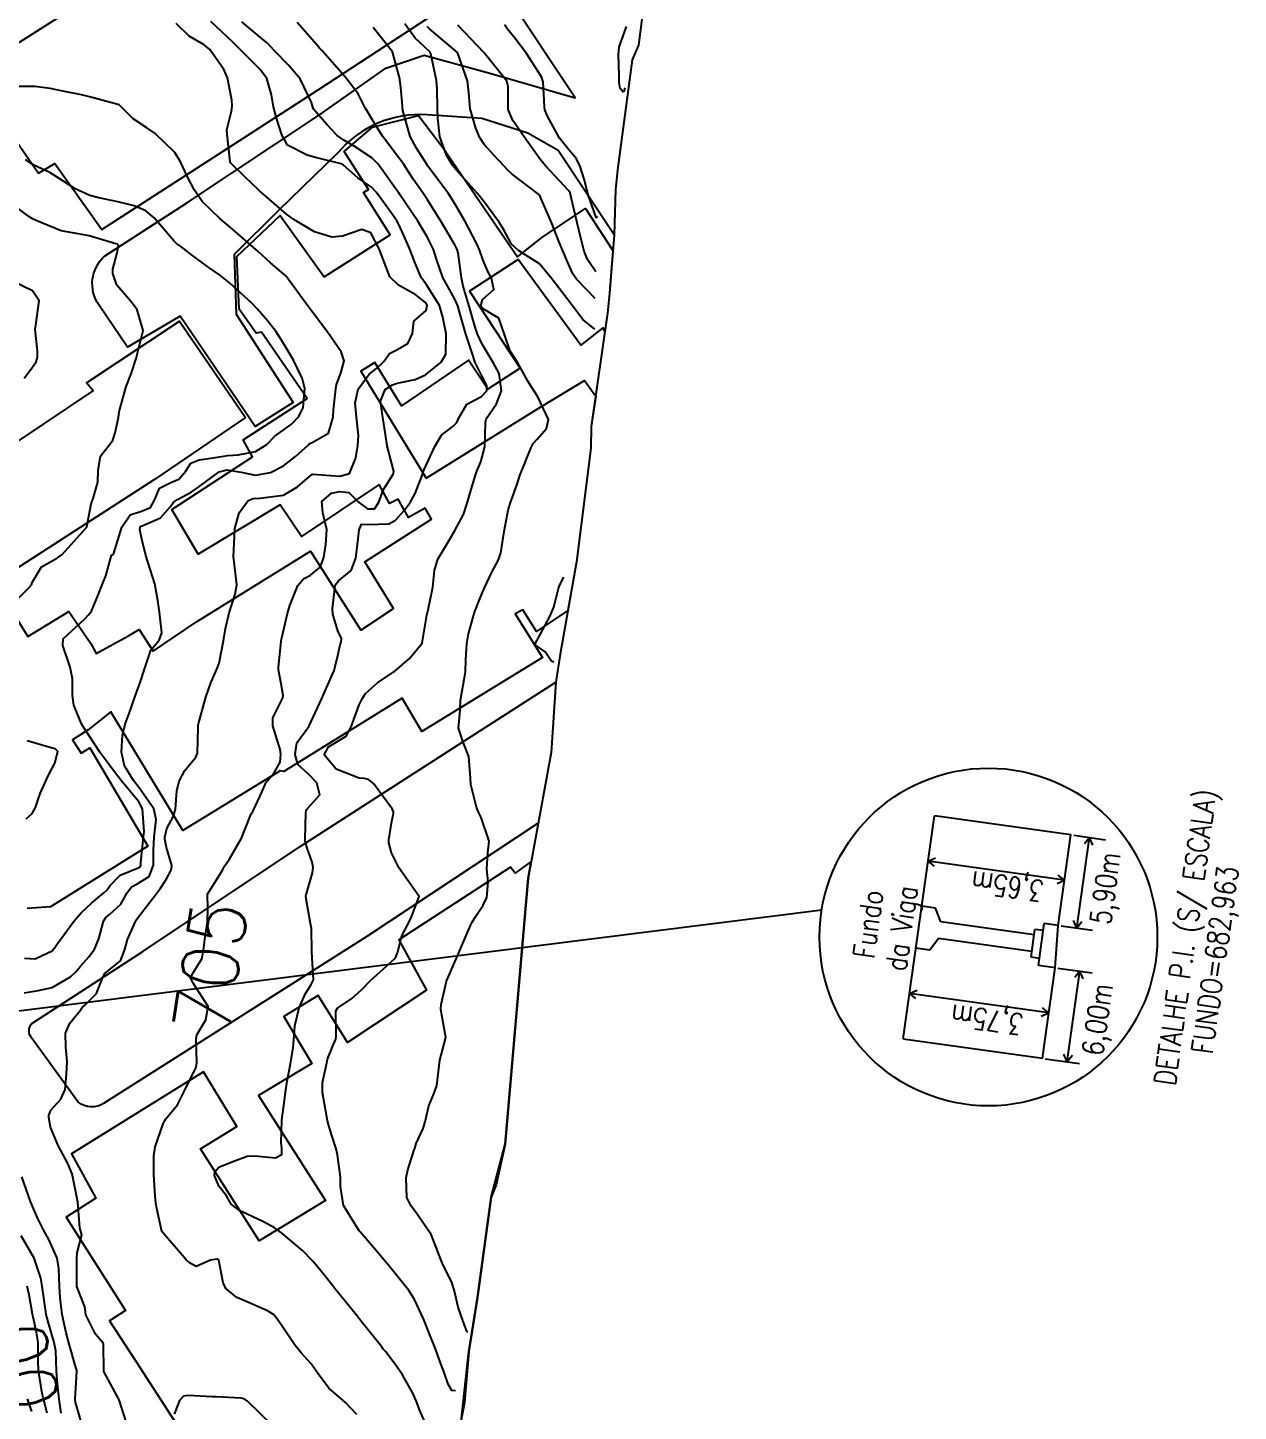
# Model space of a CAD drawing. Header units: metres. Extents: x 292545 to 299085, y 7450245 to 7463078.
# Drawn here: x 297222.2 to 297308.2, y 7453260 to 7453358.4 of the extents above; entities that cross this region are included whole.
import ezdxf
from ezdxf.enums import TextEntityAlignment as Align

# ---------------------------------------------------------------- set-up
doc = ezdxf.new("R2010")
doc.units = ezdxf.units.M
doc.linetypes.add('CONTINUO', pattern=[0])
for name, color, linetype in [('Area', 45, 'Continuous'), ('Cotas', 45, 'Continuous'), ('Curvas de Nivel 1m', 11, 'Continuous'), ('Curvas de Nivel 5m', 15, 'Continuous'), ('Edificações', 30, 'Continuous'), ('TEXTO', 45, 'Continuous'), ('Vias Primárias', 230, 'Continuous')]:
    doc.layers.add(name, color=color, linetype=linetype)
doc.styles.add('ROMANS', font='romans', dxfattribs={"height": 0.2})
doc.styles.add('Style-STANDARD', font='STANDARD.shx')

msp = doc.modelspace()

# ---------------------------------------------------------------- linework, layer by layer
at = {"layer": 'Area'}
msp.add_polyline3d([(297266.063, 7453361.022, 712.992), (297265.566, 7453357.118, 712.999), (297265.103, 7453356.08, 712.929), (297264.075, 7453348.257, 712.702), (297263.937, 7453346.829, 711.003), (297263.828, 7453343.627, 712.844), (297263.505, 7453339.504, 710.713), (297263.352, 7453338.062, 710.662), (297262.191, 7453330.023, 710.613), (297262.182, 7453328.471, 710.854), (297261.159, 7453320.399, 712.542), (297259.989, 7453313.837, 711.881), (297259.691, 7453311.855, 711.493), (297259.357, 7453306.855, 708.462), (297257.732, 7453297.939, 707.852), (297256.085, 7453279.029, 711.862), (297255.444, 7453276.134, 710.728), (297255.089, 7453275.255, 710.629), (297254.121, 7453268.139, 711.052), (297253.506, 7453264.29, 711.822), (297253.201, 7453260.663, 711.872), (297252.872, 7453258.936, 711.391)], dxfattribs=at)
at = {"layer": 'Curvas de Nivel 1m', "flags": 128}
for points, elevation in [([(297229.175, 7453259.227), (297228.654, 7453260.869), (297227.583, 7453262.88), (297227.55, 7453264.828), (297227.528, 7453264.881), (297226.973, 7453265.529), (297226.3, 7453266.9), (297226.219, 7453267.481), (297225.653, 7453268.91), (297225.652, 7453270.91), (297225.655, 7453270.928), (297225.679, 7453271.307), (297226.011, 7453272.593), (297225.915, 7453272.907), (297225.871, 7453273.074), (297225.723, 7453274.91), (297225.313, 7453276.914), (297225.018, 7453277.66), (297224.324, 7453278.924), (297223.786, 7453280.228), (297223.668, 7453280.931), (297223.666, 7453281.06), (297223.801, 7453281.447), (297224.52, 7453282.215), (297224.826, 7453282.915), (297224.917, 7453283.997), (297224.961, 7453284.913), (297224.869, 7453285.931), (297224.856, 7453286.915), (297225.154, 7453287.631), (297225.887, 7453288.524), (297226.044, 7453288.745), (297226.216, 7453288.897), (297227.045, 7453289.745), (297227.498, 7453290.884), (297227.644, 7453291.156), (297227.921, 7453291.39), (297228.747, 7453292.055), (297229.067, 7453292.869), (297229.242, 7453293.575), (297229.823, 7453294.861), (297229.875, 7453294.95), (297229.965, 7453295.098), (297231.304, 7453296.84), (297231.609, 7453297.215), (297231.998, 7453297.827), (297232.348, 7453298.486), (297232.4, 7453298.826), (297232.026, 7453300.119), (297231.903, 7453300.703), (297231.908, 7453300.832), (297232.039, 7453301.464), (297232.532, 7453302.341), (297232.676, 7453302.824), (297232.763, 7453304.133), (297232.924, 7453304.822), (297233.334, 7453305.574), (297234.1, 7453306.527), (297234.221, 7453306.808), (297234.275, 7453308.663), (297234.282, 7453308.808), (297234.326, 7453308.999), (297234.828, 7453310.8), (297235.171, 7453311.803), (297235.608, 7453312.788), (297235.757, 7453313.209), (297236.07, 7453314.782), (297236.212, 7453315.66), (297236.431, 7453316.568), (297236.489, 7453316.777), (297236.91, 7453318.1), (297237.03, 7453318.772), (297236.851, 7453320.187), (297236.796, 7453320.775), (297236.851, 7453322.211), (297236.89, 7453322.774), (297237.2, 7453323.881), (297237.835, 7453324.765), (297238.172, 7453324.914), (297238.324, 7453324.917), (297238.473, 7453324.906), (297240.327, 7453325.141), (297241.333, 7453325.725), (297242.342, 7453326.616), (297242.419, 7453326.632), (297244.341, 7453326.486), (297245.032, 7453326.68), (297245.476, 7453327.795), (297245.612, 7453328.671), (297245.66, 7453329.384), (297245.536, 7453330.673), (297245.431, 7453331.703), (297245.649, 7453332.671), (297246.424, 7453333.74), (297246.938, 7453334.145), (297247.465, 7453334.65), (297247.879, 7453335.208), (297248.446, 7453335.493), (297249.178, 7453335.907), (297249.494, 7453336.63), (297249.604, 7453337.496), (297250.479, 7453338.274), (297250.555, 7453338.619), (297250.485, 7453338.772), (297249.735, 7453339.387), (297248.504, 7453340.053), (297247.893, 7453340.646), (297247.514, 7453341.659), (297247.132, 7453342.654), (297246.544, 7453343.778), (297245.901, 7453344.024), (297244.541, 7453343.537), (297243.768, 7453343.47), (297242.544, 7453343.844), (297241.069, 7453344.725), (297240.559, 7453345.111), (297238.628, 7453346.759), (297238.607, 7453346.784), (297238.583, 7453346.805), (297237.593, 7453347.77), (297236.602, 7453348.735), (297236.572, 7453348.78), (297236.558, 7453348.826), (297236.328, 7453350.783), (297236.315, 7453351.104), (297236.649, 7453352.433), (297236.686, 7453352.78), (297236.657, 7453353.206), (297236.369, 7453354.783), (297236.089, 7453355.379), (297235.107, 7453356.796), (297234.706, 7453357.134), (297233.64, 7453357.744), (297232.721, 7453358.651)], 704), ([(297250.687, 7453258.608), (297250.013, 7453260.15), (297249.846, 7453260.617), (297249.563, 7453261.283), (297248.796, 7453262.632), (297248.308, 7453263.357), (297247.599, 7453264.268), (297247.432, 7453264.474), (297247.295, 7453264.645), (297245.91, 7453266.384), (297245.686, 7453266.669), (297245.661, 7453266.698), (297245.634, 7453266.734), (297244.065, 7453268.686), (297243.658, 7453269.192), (297242.991, 7453270.025), (297242.428, 7453270.709), (297241.684, 7453271.482), (297240.196, 7453272.735), (297239.706, 7453273.081), (297238.965, 7453273.492), (297237.716, 7453274.078), (297237.231, 7453274.281), (297236.627, 7453274.776), (297236.297, 7453275.35), (297235.736, 7453276.051), (297235.445, 7453276.793), (297235.468, 7453277.072), (297235.752, 7453277.405), (297236.731, 7453277.803), (297237.764, 7453278.17), (297238.309, 7453278.21), (297239.763, 7453278.064), (297240.21, 7453278.291), (297240.217, 7453278.736), (297240.165, 7453279.122), (297240.232, 7453280.733), (297240.402, 7453282.143), (297240.476, 7453282.73), (297240.605, 7453283.503), (297240.844, 7453284.725), (297241.032, 7453285.9), (297241.101, 7453286.721), (297241.153, 7453287.442), (297241.447, 7453288.717), (297241.903, 7453289.736), (297242.286, 7453290.329), (297242.462, 7453290.705), (297242.378, 7453292.264), (297242.347, 7453292.706), (297242.322, 7453294.341), (297242.269, 7453294.707), (297241.979, 7453296.324), (297241.933, 7453296.661), (297241.932, 7453296.711), (297241.941, 7453296.753), (297241.986, 7453296.907), (297242.411, 7453298.302), (297242.441, 7453298.706), (297242.372, 7453299.062), (297242.027, 7453300.071), (297241.89, 7453300.571), (297241.879, 7453300.712), (297241.914, 7453302.575), (297241.939, 7453302.712), (297241.971, 7453302.794), (297242.055, 7453302.875), (297242.919, 7453303.852), (297242.718, 7453304.704), (297242.089, 7453305.348), (297241.368, 7453305.993), (297241.17, 7453306.724), (297241.287, 7453307.551), (297242.133, 7453308.71), (297242.781, 7453310.069), (297243.064, 7453310.701), (297243.397, 7453311.461), (297243.938, 7453312.692), (297243.994, 7453312.874), (297244.189, 7453313.754), (297244.37, 7453314.517), (297244.425, 7453314.687), (297244.467, 7453314.948), (297244.211, 7453315.502), (297243.837, 7453316.694), (297243.826, 7453317.095), (297244.019, 7453318.692), (297244.084, 7453318.853), (297244.248, 7453319.06), (297245.153, 7453319.783), (297245.472, 7453320.672), (297245.648, 7453322.031), (297245.722, 7453322.669), (297245.89, 7453323.075), (297246.299, 7453323.054), (297247.832, 7453323.113), (297248.304, 7453323.365), (297248.905, 7453324.043), (297249.33, 7453324.63), (297249.691, 7453325.264), (297250.205, 7453326.621), (297250.236, 7453326.729), (297250.346, 7453326.964), (297251.093, 7453328.609), (297251.562, 7453329.416), (297252.385, 7453330.055), (297252.662, 7453330.314), (297252.765, 7453330.586), (297253.378, 7453331.605), (297254.409, 7453332.159), (297254.795, 7453332.564), (297254.777, 7453332.925), (297254.423, 7453333.615), (297253.968, 7453334.575), (297253.717, 7453335.304), (297253.293, 7453336.582), (297252.831, 7453338.234), (297252.731, 7453338.588), (297252.491, 7453339.113), (297251.664, 7453340.598), (297251.208, 7453341.921), (297250.999, 7453342.605), (297250.542, 7453343.499), (297250.133, 7453344.201), (297249.882, 7453344.62), (297248.581, 7453346.533), (297248.507, 7453346.641), (297248.289, 7453346.94), (297247.058, 7453348.655), (297246.61, 7453349.114), (297245.351, 7453349.95), (297244.628, 7453350.372), (297244.162, 7453350.695), (297243.413, 7453351.475), (297242.649, 7453352.351), (297242.49, 7453352.55), (297242.42, 7453352.712), (297242.325, 7453353.045), (297241.523, 7453354.722), (297240.687, 7453355.701), (297239.681, 7453356.745), (297239.209, 7453357.253), (297238.712, 7453357.656), (297237.376, 7453358.773)], 706), ([(297252.553, 7453261.5), (297252.299, 7453261.522), (297252.03, 7453261.977), (297251.722, 7453262.87), (297251.589, 7453263.241), (297251.084, 7453264.605), (297250.742, 7453265.482), (297250.289, 7453266.613), (297249.647, 7453267.989), (297249.245, 7453268.624), (297247.672, 7453270.576), (297247.645, 7453270.612), (297247.619, 7453270.641), (297247.286, 7453271.038), (297245.902, 7453272.667), (297245.807, 7453272.771), (297245.705, 7453272.882), (297244.597, 7453274.681), (297244.393, 7453276.027), (297244.395, 7453276.683), (297244.176, 7453278.277), (297244.074, 7453278.687), (297243.782, 7453279.638), (297243.534, 7453280.437), (297243.473, 7453280.693), (297243.403, 7453281.09), (297243.109, 7453282.697), (297243.119, 7453283.408), (297243.383, 7453284.695), (297243.477, 7453285.064), (297243.857, 7453286.062), (297244.05, 7453286.499), (297244.085, 7453286.688), (297244.065, 7453288.513), (297244.174, 7453288.687), (297245.198, 7453289.379), (297245.906, 7453290.011), (297246.53, 7453290.661), (297247.926, 7453291.922), (297248.292, 7453292.273), (297248.441, 7453292.635), (297248.751, 7453293.832), (297249.163, 7453294.628), (297249.424, 7453295.17), (297249.983, 7453296.62), (297248.562, 7453298.635), (297248.024, 7453299.734), (297247.825, 7453300.437), (297247.816, 7453300.643), (297248.046, 7453301.975), (297248.157, 7453302.534), (297248.145, 7453302.639), (297248.056, 7453302.845), (297246.738, 7453304.66), (297246.368, 7453304.948), (297246.086, 7453305.004), (297245.72, 7453305.04), (297244.093, 7453305.671), (297243.237, 7453306.699), (297243.542, 7453307.265), (297244.117, 7453307.61), (297244.798, 7453308.008), (297245.145, 7453308.68), (297245.726, 7453310.244), (297245.921, 7453310.663), (297246.157, 7453311.043), (297247.016, 7453311.8), (297248.172, 7453312.585), (297248.205, 7453312.607), (297248.245, 7453312.639), (297249.283, 7453313.533), (297250.203, 7453314.62), (297250.522, 7453316.616), (297250.611, 7453316.998), (297250.956, 7453318.609), (297251.079, 7453319.79), (297251.307, 7453320.604), (297252.29, 7453322.253), (297252.413, 7453322.467), (297252.483, 7453322.588), (297253.118, 7453323.775), (297253.396, 7453324.579), (297253.599, 7453325.309), (297253.987, 7453326.574), (297254.075, 7453326.844), (297254.352, 7453327.499), (297254.635, 7453328.566), (297254.684, 7453330.27), (297254.739, 7453330.565), (297255.475, 7453331.626), (297255.826, 7453332.549), (297255.661, 7453333.787), (297255.242, 7453334.558), (297254.452, 7453335.86), (297254.118, 7453336.573), (297253.954, 7453337.089), (297253.522, 7453338.58), (297253.1, 7453339.988), (297252.984, 7453340.585), (297252.759, 7453342.359), (297252.686, 7453342.588), (297252.536, 7453342.888), (297251.511, 7453344.6), (297250.576, 7453346.127), (297250.249, 7453346.615), (297249.564, 7453347.597), (297248.887, 7453348.636), (297248.774, 7453348.807), (297248.607, 7453349.021), (297247.362, 7453350.653), (297246.645, 7453351.84), (297246.333, 7453352.348), (297246.14, 7453352.668), (297245.633, 7453353.646), (297244.873, 7453354.687), (297244.676, 7453354.917), (297243.081, 7453356.704), (297242.902, 7453356.904), (297242.707, 7453357.13), (297241.31, 7453358.724)], 707), ([(297262.463, 7453336.93), (297261.62, 7453337.629), (297260.952, 7453338.493), (297260.492, 7453339.086), (297259.408, 7453340.511), (297258.524, 7453341.584), (297257.034, 7453342.535), (297256.537, 7453342.974), (297255.986, 7453343.987), (297255.638, 7453344.554), (297254.574, 7453346.002), (297254.119, 7453346.575), (297252.6, 7453348.257), (297252.338, 7453348.593), (297251.912, 7453349.294), (297251.452, 7453350.602), (297251.311, 7453351.935), (297251.283, 7453352.604), (297251.267, 7453354.003), (297251.218, 7453354.605), (297250.816, 7453356.494), (297250.762, 7453356.609), (297250.704, 7453356.673), (297249.694, 7453357.606), (297248.95, 7453358.637)], 709), ([(297262.523, 7453341.02), (297261.945, 7453341.897), (297261.701, 7453342.482), (297261.465, 7453343.409), (297261.213, 7453344.49), (297260.786, 7453346.29), (297260.736, 7453346.498), (297260.7, 7453346.614), (297260.586, 7453346.796), (297258.981, 7453348.516), (297258.607, 7453348.97), (297257.486, 7453350.531), (297256.641, 7453351.757), (297256.31, 7453352.545), (297256.306, 7453354.182), (297256.204, 7453354.547), (297254.701, 7453356.451), (297254.594, 7453356.571), (297252.722, 7453358.545)], 711), ([(297262.653, 7453344.93), (297262.559, 7453344.86), (297261.992, 7453346.479), (297261.714, 7453347.603), (297261.421, 7453348.488), (297261.149, 7453349.033), (297260.615, 7453349.676), (297259.96, 7453350.507), (297259.1, 7453352.062), (297258.914, 7453352.517), (297258.883, 7453352.744), (297258.798, 7453354.518), (297258.678, 7453354.871), (297257.598, 7453356.531), (297256.715, 7453357.705), (297256.327, 7453358.154), (297256.048, 7453358.55)], 712), ([(297253.433, 7453265.69), (297253.393, 7453265.692), (297253.346, 7453265.773), (297253.291, 7453265.924), (297253.207, 7453266.164), (297253.056, 7453266.579), (297252.761, 7453267.458), (297252.479, 7453268.588), (297252.301, 7453269.232), (297251.672, 7453270.481), (297251.607, 7453270.601), (297251.566, 7453270.71), (297250.822, 7453272.609), (297249.719, 7453274.216), (297249.405, 7453274.623), (297249.111, 7453275.244), (297249.056, 7453276.627), (297249.18, 7453277.197), (297249.631, 7453278.621), (297249.664, 7453278.732), (297249.777, 7453279.068), (297250.253, 7453280.15), (297250.395, 7453280.614), (297250.669, 7453281.752), (297251.029, 7453282.608), (297251.243, 7453283.191), (297251.406, 7453284.604), (297251.456, 7453284.994), (297251.863, 7453286.6), (297251.519, 7453288.604), (297251.541, 7453288.959), (297251.913, 7453290.6), (297252.774, 7453292.587), (297253.119, 7453293.405), (297253.616, 7453294.573), (297253.737, 7453294.8), (297253.969, 7453295.155), (297254.536, 7453296.005), (297254.791, 7453296.562), (297254.885, 7453297.676), (297254.799, 7453298.562), (297254.849, 7453299.737), (297254.942, 7453300.561), (297254.376, 7453302.24), (297254.212, 7453302.568), (297254.059, 7453302.974), (297253.658, 7453304.574), (297253.634, 7453305.028), (297253.51, 7453306.576), (297253.101, 7453307.592), (297252.784, 7453308.583), (297252.883, 7453309.841), (297252.912, 7453310.582), (297253.113, 7453311.631), (297253.264, 7453312.579), (297253.294, 7453313.471), (297253.365, 7453314.578), (297253.49, 7453315.298), (297253.83, 7453316.574), (297253.93, 7453316.869), (297254.234, 7453317.668), (297254.503, 7453318.305), (297254.62, 7453318.566), (297255.14, 7453319.681), (297255.612, 7453320.557), (297255.785, 7453321.048), (297256.011, 7453322.553), (297256.308, 7453324.072), (297256.449, 7453324.539), (297256.934, 7453325.934), (297257.137, 7453326.532), (297257.476, 7453327.405), (297257.928, 7453328.524), (297258.087, 7453328.803), (297258.372, 7453329.119), (297259.026, 7453329.871), (297259.166, 7453330.512), (297258.409, 7453332.127), (297258.151, 7453332.523), (297257.704, 7453333.243), (297256.981, 7453334.535), (297256.445, 7453335.37), (297256.044, 7453336.546), (297255.651, 7453337.729), (297254.481, 7453338.409), (297254.394, 7453338.571), (297254.378, 7453338.678), (297254.49, 7453339.037), (297255.296, 7453339.763), (297255.127, 7453340.561), (297254.899, 7453340.946), (297254.525, 7453341.814), (297254.269, 7453342.573), (297254.058, 7453343.055), (297253.256, 7453344.583), (297252.571, 7453345.766), (297252.029, 7453346.596), (297250.602, 7453348.518), (297250.563, 7453348.571), (297250.538, 7453348.611), (297249.792, 7453349.799), (297249.345, 7453350.629), (297248.818, 7453352.47), (297248.8, 7453352.638), (297248.799, 7453352.782), (297248.668, 7453354.124), (297248.603, 7453354.641), (297248.599, 7453354.715), (297248.091, 7453356.646), (297246.72, 7453358.364)], 708), ([(297264.593, 7453354.08), (297264.511, 7453353.831), (297264.445, 7453353.791), (297264.386, 7453353.894), (297264.26, 7453354.045), (297264.199, 7453354.455), (297264.18, 7453354.955), (297264.153, 7453356.455), (297264.188, 7453356.975), (297264.723, 7453358.45)], 713), ([(297221.901, 7453289.777), (297222.895, 7453289.948), (297223.905, 7453290.167), (297225.207, 7453290.911), (297225.563, 7453291.261), (297225.925, 7453291.68), (297226.5, 7453292.329), (297226.914, 7453292.89), (297227.222, 7453293.615), (297227.545, 7453294.884), (297227.71, 7453295.138), (297227.967, 7453295.336), (297228.771, 7453296.076), (297229.208, 7453296.868), (297229.531, 7453297.323), (297229.993, 7453297.556), (297230.795, 7453298.054), (297231.108, 7453298.844), (297231.109, 7453299.929), (297231.154, 7453300.843), (297231.298, 7453302.094), (297231.13, 7453302.844), (297230.075, 7453304.346), (297229.672, 7453304.864), (297229.049, 7453305.915), (297228.832, 7453306.873), (297228.899, 7453308.094), (297229.08, 7453308.871), (297229.371, 7453309.637), (297229.791, 7453310.864), (297230.163, 7453311.835), (297230.489, 7453312.847), (297230.913, 7453314.122), (297231.515, 7453314.837), (297231.694, 7453315.349), (297231.519, 7453316.837), (297231.411, 7453317.663), (297231.203, 7453318.84), (297230.698, 7453320.416), (297230.562, 7453320.847), (297230.284, 7453321.913), (297230.125, 7453322.686), (297230.149, 7453322.852), (297230.208, 7453322.937), (297230.295, 7453322.973), (297231.61, 7453323.53), (297232.315, 7453324.33), (297232.514, 7453324.634), (297232.802, 7453324.825), (297233.784, 7453325.36), (297234.332, 7453325.732), (297235.758, 7453326.789), (297236.345, 7453326.939), (297237.329, 7453326.77), (297238.341, 7453326.564), (297239.415, 7453326.744), (297240.348, 7453327.23), (297241.186, 7453327.89), (297242.115, 7453328.712), (297242.249, 7453328.827), (297242.366, 7453328.888), (297243.536, 7453329.537), (297243.864, 7453330.695), (297243.896, 7453331.197), (297244.055, 7453332.694), (297244.102, 7453333.008), (297244.424, 7453333.808), (297244.646, 7453334.687), (297244.443, 7453335.334), (297243.484, 7453336.7), (297242.476, 7453338.048), (297241.973, 7453338.715), (297240.513, 7453340.73), (297239.42, 7453341.645), (297238.53, 7453342.449), (297238.186, 7453342.763), (297236.547, 7453344.186), (297235.835, 7453344.787), (297234.571, 7453346.017), (297234.005, 7453346.809), (297233.525, 7453347.749), (297233.025, 7453348.824), (297232.613, 7453349.488), (297231.226, 7453350.844), (297230.637, 7453351.237), (297229.648, 7453351.87), (297228.653, 7453352.88), (297226.658, 7453353.425), (297225.986, 7453353.58), (297224.662, 7453353.853), (297223.766, 7453354.036), (297222.665, 7453354.171), (297221.445, 7453354.183)], 703), ([(297221.932, 7453292.245), (297222.684, 7453292.19), (297223.941, 7453292.796), (297224, 7453292.872), (297224.038, 7453292.929), (297224.223, 7453293.204), (297225.452, 7453294.908), (297225.969, 7453295.472), (297226.707, 7453296.161), (297227.562, 7453296.884), (297227.781, 7453297.087), (297227.99, 7453297.384), (297228.737, 7453298.137), (297230.01, 7453298.653), (297230.143, 7453298.726), (297230.196, 7453298.857), (297230.208, 7453299.05), (297230.399, 7453300.855), (297230.432, 7453301.249), (297230.323, 7453302.856), (297230.06, 7453303.357), (297228.811, 7453304.873), (297228.092, 7453305.793), (297227.293, 7453306.888), (297226.129, 7453308.655), (297225.989, 7453308.902), (297225.446, 7453310.211), (297225.344, 7453310.912), (297225.34, 7453312.087), (297225.17, 7453312.915), (297224.657, 7453314.462), (297224.685, 7453314.923), (297226.217, 7453316.343), (297226.484, 7453316.634), (297226.693, 7453316.895), (297227.142, 7453317.988), (297227.51, 7453318.887), (297227.722, 7453319.421), (297228.123, 7453320.882), (297228.219, 7453320.935), (297228.274, 7453321.019), (297228.841, 7453322.872), (297229.435, 7453323.734), (297230.311, 7453324.038), (297230.886, 7453324.273), (297231.188, 7453324.841), (297231.52, 7453325.649), (297232.335, 7453326.041), (297232.893, 7453326.269), (297233.386, 7453326.82), (297233.751, 7453327.414), (297234.351, 7453327.642), (297235.351, 7453327.793), (297236.355, 7453327.962), (297237.113, 7453328.014), (297238.358, 7453328.246), (297239.143, 7453328.748), (297239.754, 7453329.357), (297240.379, 7453329.814), (297240.913, 7453330.197), (297241.439, 7453330.72), (297241.737, 7453331.38), (297241.862, 7453332.716), (297241.676, 7453333.462), (297241.042, 7453334.724), (297240.448, 7453335.734), (297240.07, 7453336.347), (297239.809, 7453336.74), (297239.221, 7453337.499), (297238.479, 7453338.375), (297238.115, 7453338.764), (297236.505, 7453340.238), (297235.801, 7453340.791), (297235.042, 7453341.326), (297234.522, 7453341.705), (297233.883, 7453342.166), (297233.019, 7453342.823), (297232.74, 7453343.032), (297232.537, 7453343.222), (297231.138, 7453344.844), (297230.56, 7453345.349), (297229.73, 7453345.698), (297228.569, 7453345.982), (297227.209, 7453346.258), (297226.576, 7453346.436), (297225.532, 7453346.911), (297224.589, 7453347.534), (297223.739, 7453348.077), (297222.599, 7453348.595), (297221.997, 7453348.956)], 702), ([(297221.433, 7453317.759), (297222.247, 7453318.553), (297222.424, 7453318.775), (297222.49, 7453318.948), (297223.148, 7453320.057), (297224.27, 7453320.682), (297224.613, 7453320.925), (297226.292, 7453322.802), (297226.341, 7453322.851), (297226.372, 7453322.899), (297226.681, 7453324.533), (297226.824, 7453324.895), (297227.157, 7453326.069), (297227.16, 7453326.892), (297227.341, 7453327.902), (297228.085, 7453328.883), (297228.202, 7453329.045), (297228.373, 7453329.568), (297228.613, 7453330.654), (297228.648, 7453330.876), (297228.687, 7453331.167), (297229.149, 7453332.869), (297229.522, 7453333.768), (297229.869, 7453334.859), (297230.347, 7453336.737), (297230.358, 7453336.852), (297229.933, 7453338.314), (297229.542, 7453338.864), (297228.501, 7453340.069), (297228.2, 7453340.883), (297228.203, 7453341.196), (297228.528, 7453342.361), (297228.612, 7453342.879), (297228.589, 7453342.935), (297228.534, 7453342.964), (297228.419, 7453342.996), (297226.54, 7453343.568), (297225.754, 7453343.698), (297224.548, 7453343.917), (297222.926, 7453344.576), (297222.56, 7453344.758), (297222.231, 7453344.953), (297220.575, 7453346.189)], 701), ([(297259.543, 7453313.28), (297259.392, 7453313.341), (297259.212, 7453313.579), (297258.938, 7453314.005), (297258.203, 7453314.52), (297259.262, 7453316.51), (297259.553, 7453317.184), (297259.882, 7453318.504), (297259.983, 7453318.766), (297260.253, 7453319.32)], 709), ([(297222.051, 7453302.133), (297222.484, 7453302.518), (297222.708, 7453302.944), (297223.058, 7453303.955), (297223.498, 7453304.936), (297223.685, 7453305.336), (297224.095, 7453306.094), (297224.303, 7453306.927), (297224.106, 7453307.115), (297223.841, 7453307.199), (297222.114, 7453307.675)], 701), ([(297226.073, 7453258.902), (297225.56, 7453260.694), (297225.529, 7453260.91), (297225.529, 7453260.945), (297225.571, 7453261.687), (297225.659, 7453262.909), (297225.647, 7453262.973), (297225.585, 7453263.155), (297225.091, 7453264.915), (297224.898, 7453265.632), (297224.606, 7453266.92), (297224.466, 7453268.101), (297224.427, 7453268.922), (297224.383, 7453270.206), (297224.253, 7453270.924), (297223.692, 7453272.214), (297223.29, 7453272.934), (297222.854, 7453273.796), (297222.359, 7453274.944), (297221.749, 7453276.699)], 703), ([(297224.547, 7453259.921), (297224.397, 7453260.922), (297224.246, 7453262.254), (297224.216, 7453262.924), (297224.166, 7453264.356), (297224.053, 7453264.926), (297223.625, 7453266.405), (297223.482, 7453266.932), (297223.448, 7453267.119), (297223.193, 7453268.935), (297223.086, 7453269.508), (297222.631, 7453270.94), (297221.696, 7453272.519)], 702), ([(297223.548, 7453259.911), (297223.281, 7453260.933), (297223.183, 7453261.317), (297222.924, 7453262.937), (297222.907, 7453263.62), (297222.899, 7453264.937), (297222.766, 7453265.788), (297222.509, 7453266.941), (297222.255, 7453268.335), (297222.12, 7453268.945)], 701), ([(297239.536, 7453259.072), (297237.792, 7453260.758), (297237.555, 7453260.928), (297237.336, 7453260.984), (297235.557, 7453261.072), (297235.266, 7453261.084), (297233.558, 7453261.174), (297233.243, 7453261.129), (297232.941, 7453260.819), (297232.57, 7453259.851)], 704)]:
    msp.add_lwpolyline(points, dxfattribs=dict(at, elevation=elevation))
at = {"layer": 'Curvas de Nivel 5m', "flags": 128}
for points, elevation in [([(297245.544, 7453259.823), (297244.75, 7453260.678), (297243.568, 7453261.696), (297242.806, 7453262.702), (297242.302, 7453263.421), (297241.598, 7453264.191), (297241.164, 7453264.724), (297240.188, 7453266.171), (297239.804, 7453266.738), (297239.635, 7453266.919), (297239.192, 7453267.19), (297237.644, 7453267.869), (297237.023, 7453268.145), (297236.252, 7453268.781), (297236.06, 7453269.187), (297235.745, 7453270.789), (297235.674, 7453270.846), (297235.596, 7453270.869), (297235.155, 7453270.795), (297234.125, 7453270.348), (297233.671, 7453270.595), (297233.411, 7453270.813), (297231.703, 7453272.83), (297231.333, 7453274.45), (297231.264, 7453274.837), (297231.208, 7453275.361), (297231.116, 7453276.84), (297231.121, 7453278.195), (297231.228, 7453278.838), (297231.789, 7453280.471), (297231.903, 7453280.718), (297231.982, 7453280.828), (297232.796, 7453281.832), (297233.314, 7453282.815), (297233.462, 7453283.178), (297233.833, 7453283.858), (297234.138, 7453284.509), (297234.183, 7453284.807), (297234.127, 7453286.54), (297234.173, 7453286.807), (297234.814, 7453287.866), (297234.982, 7453288.799), (297233.909, 7453290.46), (297233.764, 7453290.811), (297233.776, 7453290.951), (297233.919, 7453291.204), (297234.543, 7453292.195), (297234.653, 7453292.803), (297234.798, 7453293.958), (297234.946, 7453294.8), (297234.959, 7453295.782), (297234.947, 7453296.796), (297235.34, 7453297.442), (297236.009, 7453298.493), (297236.095, 7453298.696), (297236.142, 7453298.779), (297236.489, 7453299.246), (297237.343, 7453300.767), (297237.548, 7453301.255), (297238.05, 7453302.49), (297238.15, 7453302.661), (297238.211, 7453302.758), (297238.794, 7453304.03), (297239.118, 7453304.75), (297239.58, 7453305.253), (297240.097, 7453306.168), (297240.142, 7453306.739), (297240.108, 7453307.061), (297239.583, 7453308.745), (297239.575, 7453309.31), (297240.15, 7453310.46), (297240.286, 7453310.738), (297240.322, 7453310.905), (297240.163, 7453311.745), (297239.994, 7453312.742), (297239.992, 7453312.925), (297240.171, 7453314.74), (297240.178, 7453314.766), (297240.205, 7453314.906), (297240.617, 7453316.734), (297240.794, 7453317.297), (297241.363, 7453318.723), (297241.761, 7453319.207), (297242.254, 7453319.466), (297242.94, 7453320.026), (297243.209, 7453320.701), (297243.347, 7453321.634), (297243.424, 7453322.699), (297243.13, 7453323.883), (297243.07, 7453324.703), (297243.744, 7453325.28), (297244.33, 7453325.403), (297244.988, 7453325.339), (297245.641, 7453324.67), (297246.316, 7453324.169), (297246.795, 7453324.176), (297247.116, 7453324.652), (297247.439, 7453325.541), (297248.142, 7453326.642), (297248.171, 7453326.815), (297247.706, 7453328.647), (297247.579, 7453329.443), (297247.402, 7453330.65), (297247.231, 7453331.826), (297247.552, 7453332.649), (297248.078, 7453332.981), (297248.418, 7453333.102), (297249.696, 7453333.352), (297250.424, 7453333.688), (297251.541, 7453334.603), (297251.876, 7453335.164), (297251.886, 7453336.599), (297251.668, 7453337.795), (297251.42, 7453338.606), (297250.505, 7453340.085), (297250.125, 7453340.616), (297249.657, 7453341.755), (297249.323, 7453342.628), (297249.068, 7453343.162), (297248.55, 7453344.322), (297248.387, 7453344.642), (297248.023, 7453345.184), (297246.952, 7453346.656), (297246.587, 7453347.025), (297245.614, 7453347.695), (297244.602, 7453348.587), (297244.429, 7453348.692), (297242.609, 7453349.13), (297242.022, 7453349.306), (297240.622, 7453350.01), (297240.223, 7453350.736), (297239.842, 7453351.939), (297239.628, 7453352.745), (297239.489, 7453353.575), (297239.147, 7453354.753), (297238.682, 7453355.379), (297237.288, 7453356.774), (297236.709, 7453357.345), (297235.172, 7453358.796)], 705), ([(297262.493, 7453339.11), (297261.149, 7453340.49), (297260.891, 7453340.869), (297260.525, 7453341.724), (297260.188, 7453342.503), (297259.928, 7453343.117), (297259.371, 7453344.512), (297258.58, 7453346.355), (297258.461, 7453346.521), (297256.597, 7453347.941), (297256.284, 7453348.229), (297255.984, 7453348.549), (297255.314, 7453349.264), (297254.618, 7453350.033), (297254.26, 7453350.574), (297253.999, 7453351.21), (297253.613, 7453352.58), (297253.506, 7453353.74), (297253.407, 7453354.583), (297252.703, 7453356.59), (297250.72, 7453358.268), (297250.544, 7453358.435)], 710), ([(297221.916, 7453333.46), (297222.431, 7453334.149), (297222.768, 7453334.615), (297222.864, 7453334.944), (297222.87, 7453335.366), (297222.697, 7453336.946), (297222.736, 7453337.216), (297222.969, 7453338.943), (297222.493, 7453339.648), (297221.176, 7453340.291)], 700), ([(297222.45, 7453260.04), (297222.136, 7453260.944)], 700)]:
    msp.add_lwpolyline(points, dxfattribs=dict(at, elevation=elevation))
at = {"layer": 'Edificações'}
msp.add_lwpolyline([(297224.801, 7453359.364), (297218.021, 7453355.067), (297222.934, 7453348.03), (297224.093, 7453348.698), (297227.422, 7453344.014), (297242.813, 7453353.936), (297253.682, 7453361.062)], dxfattribs=at)
for points, elevation in [([(297214.332, 7453324.183), (297226.805, 7453332.56), (297226.329, 7453333.114), (297232.948, 7453337.504), (297237.632, 7453330.664), (297231.176, 7453326.252), (297219.779, 7453318.913), (297222.182, 7453315.111), (297225.076, 7453316.88), (297226.638, 7453314.594), (297227.03, 7453313.884), (297229.266, 7453315.116), (297230.091, 7453315.595), (297231.076, 7453314.061), (297234.151, 7453316.138), (297242.247, 7453321.152), (297245.828, 7453315.548), (297248.145, 7453317.082), (297246.108, 7453320.396), (297250.849, 7453323.444), (297250.404, 7453324.206), (297249.219, 7453323.558), (297248.482, 7453324.856), (297247.866, 7453324.552), (297247.147, 7453325.891), (297241.608, 7453322.211), (297240.102, 7453324.459), (297234.284, 7453320.938), (297232.409, 7453324.134), (297238.132, 7453327.861), (297237.483, 7453329.067), (297242.027, 7453332.021), (297238.784, 7453336.731), (297238.39, 7453336.662), (297237.185, 7453338.351), (297237.023, 7453342.101), (297240.105, 7453345.023), (297243.233, 7453340.649), (297247.917, 7453343.64), (297246.024, 7453346.647), (297246.373, 7453346.865), (297244.64, 7453349.56), (297246.664, 7453351.291), (297249.94, 7453352.119), (297251.672, 7453349.851), (297256.964, 7453342.085), (297258.769, 7453343.496), (297261.797, 7453345.502), (297263.742, 7453342.531), (297263.505, 7453339.504), (297263.352, 7453338.062), (297263.169, 7453336.792), (297263.021, 7453337.02), (297261.46, 7453335.789), (297257.016, 7453341.897), (297253.564, 7453339.632), (297257.15, 7453334.159), (297254.863, 7453332.683), (297253.496, 7453334.739), (297248.713, 7453331.492), (297246.838, 7453334.566), (297245.836, 7453333.943), (297250.467, 7453326.347), (297258.432, 7453331.297), (297261.716, 7453333.292), (297262.53, 7453332.176), (297262.191, 7453330.023), (297262.182, 7453328.471), (297261.159, 7453320.399), (297260.545, 7453316.955), (297260.545, 7453316.955), (297258.317, 7453315.464), (297257.352, 7453317.004), (297256.803, 7453316.701), (297258.735, 7453313.596), (297250.168, 7453308.34), (297248.778, 7453310.722), (297240.352, 7453305.516), (297240.105, 7453305.561), (297233.183, 7453301.326), (297228.059, 7453309.738), (297226.45, 7453308.472), (297225.348, 7453307.764), (297225.957, 7453306.805), (297226.566, 7453307.182), (297230.697, 7453300.208), (297223.775, 7453295.88), (297222.116, 7453295.774)], 712.195), ([(297252.542, 7453255.47), (297253.506, 7453264.29), (297254.121, 7453268.139), (297255.089, 7453275.255), (297256.085, 7453279.029), (297257.732, 7453297.939), (297257.732, 7453297.939), (297257.732, 7453297.939), (297257.946, 7453299.111), (297256.789, 7453298.274), (297256.479, 7453298.712), (297248.546, 7453293.546), (297250.508, 7453289.976), (297244.878, 7453286.261), (297242.812, 7453289.589), (297240.351, 7453288.091), (297242.347, 7453284.757), (297238.555, 7453282.483), (297243.315, 7453275.016), (297238.609, 7453272.162), (297234.449, 7453278.708), (297237.032, 7453280.284), (297234.663, 7453284.174), (297225.271, 7453278.347), (297227.01, 7453275.199), (297224.889, 7453273.839), (297229.101, 7453267.201), (297227.964, 7453266.484), (297229.838, 7453263.621), (297232.884, 7453258.931)], 707.938)]:
    msp.add_lwpolyline(points, dxfattribs=dict(at, elevation=elevation))
at = {"layer": 'TEXTO', "linetype": 'CONTINUO'}
for points in [[(297284.366, 7453286.522, 0), (297286.593, 7453302.366, 0)], [(297295.393, 7453294.566, 0), (297296.297, 7453301.002, 0), (297286.593, 7453302.366, 0)], [(297296.495, 7453300.975, 0), (297298.739, 7453300.659, 0)], [(297296.711, 7453294.38, 0), (297297.619, 7453300.817, 0)], [(297297.846, 7453300.28, 0), (297297.619, 7453300.817, 0), (297297.252, 7453300.363, 0)], [(297286.14, 7453299.148, 0), (297286.677, 7453299.375, 0)], [(297286.594, 7453298.781, 0), (297286.14, 7453299.148, 0)], [(297295.845, 7453297.784, 0), (297286.14, 7453299.148, 0)], [(297295.308, 7453297.557, 0), (297295.845, 7453297.784, 0)], [(297295.845, 7453297.784, 0), (297295.392, 7453298.151, 0)], [(297278.582, 7453295.649, 0), (297054.404, 7453267.472, 0)], [(297286.678, 7453295.79, 0), (297285.688, 7453295.93, 0)], [(297287.048, 7453294.83, 0), (297286.678, 7453295.79, 0)], [(297293.683, 7453293.897, 0), (297287.048, 7453294.83, 0)], [(297293.985, 7453291.734, 0), (297294.402, 7453294.705, 0)], [(297295.393, 7453294.566, 0), (297294.402, 7453294.705, 0)], [(297297.077, 7453294.834, 0), (297296.711, 7453294.38, 0), (297296.483, 7453294.917, 0)], [(297286.881, 7453293.641, 0), (297286.261, 7453292.82, 0)], [(297293.516, 7453292.709, 0), (297286.881, 7453293.641, 0)], [(297293.46, 7453292.313, 0), (297293.739, 7453294.293, 0)], [(297294.333, 7453294.21, 0), (297293.739, 7453294.293, 0)], [(297295.173, 7453291.567, 0), (297295.393, 7453294.566, 0)], [(297295.591, 7453294.538, 0), (297297.831, 7453294.223, 0)], [(297286.261, 7453292.82, 0), (297285.271, 7453292.959, 0)], [(297294.054, 7453292.229, 0), (297293.46, 7453292.313, 0)], [(297295.173, 7453291.567, 0), (297293.985, 7453291.734, 0)], [(297284.366, 7453286.522, 0), (297294.269, 7453285.13, 0), (297295.173, 7453291.567, 0)], [(297295.371, 7453291.539, 0), (297297.813, 7453291.196, 0)], [(297296.026, 7453284.883, 0), (297296.934, 7453291.32, 0)], [(297297.161, 7453290.783, 0), (297296.934, 7453291.32, 0), (297296.567, 7453290.866, 0)], [(297284.818, 7453289.74, 0), (297285.355, 7453289.968, 0)], [(297294.721, 7453288.349, 0), (297284.818, 7453289.74, 0)], [(297285.272, 7453289.374, 0), (297284.818, 7453289.74, 0)], [(297294.721, 7453288.349, 0), (297294.268, 7453288.715, 0)], [(297294.184, 7453288.121, 0), (297294.721, 7453288.349, 0)], [(297294.466, 7453285.103, 0), (297296.905, 7453284.76, 0)], [(297296.393, 7453285.337, 0), (297296.026, 7453284.883, 0), (297295.799, 7453285.42, 0)]]:
    msp.add_polyline3d(points, dxfattribs=at)
msp.add_circle((297290.431, 7453293.748), 12, dxfattribs=at)
at = {"layer": 'Vias Primárias'}
for points, elevation in [([(297263.828, 7453343.627), (297259.854, 7453349.624), (297257.702, 7453350.853), (297254.432, 7453351.893), (297250.551, 7453352.161, 0.240919), (297244.172, 7453349.436), (297239.983, 7453345.368), (297236.827, 7453342.243), (297236.982, 7453338.008), (297241.017, 7453331.714), (297238.327, 7453330.025), (297232.985, 7453337.854), (297229.248, 7453335.665), (297227.208, 7453338.674, -0.375002), (297227.63, 7453342.128), (297233.51, 7453345.928), (297242.894, 7453352.16), (297247.614, 7453355.492), (297250.342, 7453356.409), (297255.002, 7453355.131), (297261.067, 7453353.367), (297256.166, 7453360.755)], 712.844), ([(297258.444, 7453301.848), (297246.266, 7453293.774), (297227.559, 7453281.915, -0.318578), (297225.755, 7453282.008), (297222.425, 7453286.581, -0.338157), (297222.449, 7453287.61), (297230.345, 7453292.715), (297241.524, 7453300.189), (297252.75, 7453307.413), (297259.691, 7453311.855)], 708.12)]:
    msp.add_lwpolyline(points, format="xyb", dxfattribs=dict(at, elevation=elevation))

# ---------------------------------------------------------------- texts
at = {"layer": 'Cotas', "style": 'Style-STANDARD'}
for s, rotation, p in [('705', 81.14119, (297235.151, 7453291.605, 705)), ('700', 101.67504, (297222.213, 7453261.691, 700))]:
    msp.add_text(s, height=4, rotation=rotation, dxfattribs=at).set_placement(p, align=Align.MIDDLE_CENTER)
at = {"layer": 'TEXTO', "style": 'ROMANS', "width": 0.8}
for s, rotation, p in [('DETALHE P.I. (S/ ESCALA)', 82, (297303.683, 7453283.147)), ('5,90m', 82, (297299.106, 7453294.569)), ('FUNDO=682,963', 82, (297306.34, 7453285.375)), ('3,65m', 172, (297294.434, 7453297.721)), ('Fundo', 82, (297282.297, 7453292.16)), ('da Viga', 82, (297284.572, 7453291.274)), ('6,00m', 82, (297298.548, 7453285.249)), ('3,75m', 172, (297292.984, 7453288.247))]:
    msp.add_text(s, height=1.5, rotation=rotation, dxfattribs=at).set_placement(p)

doc.saveas('drawing.dxf')
